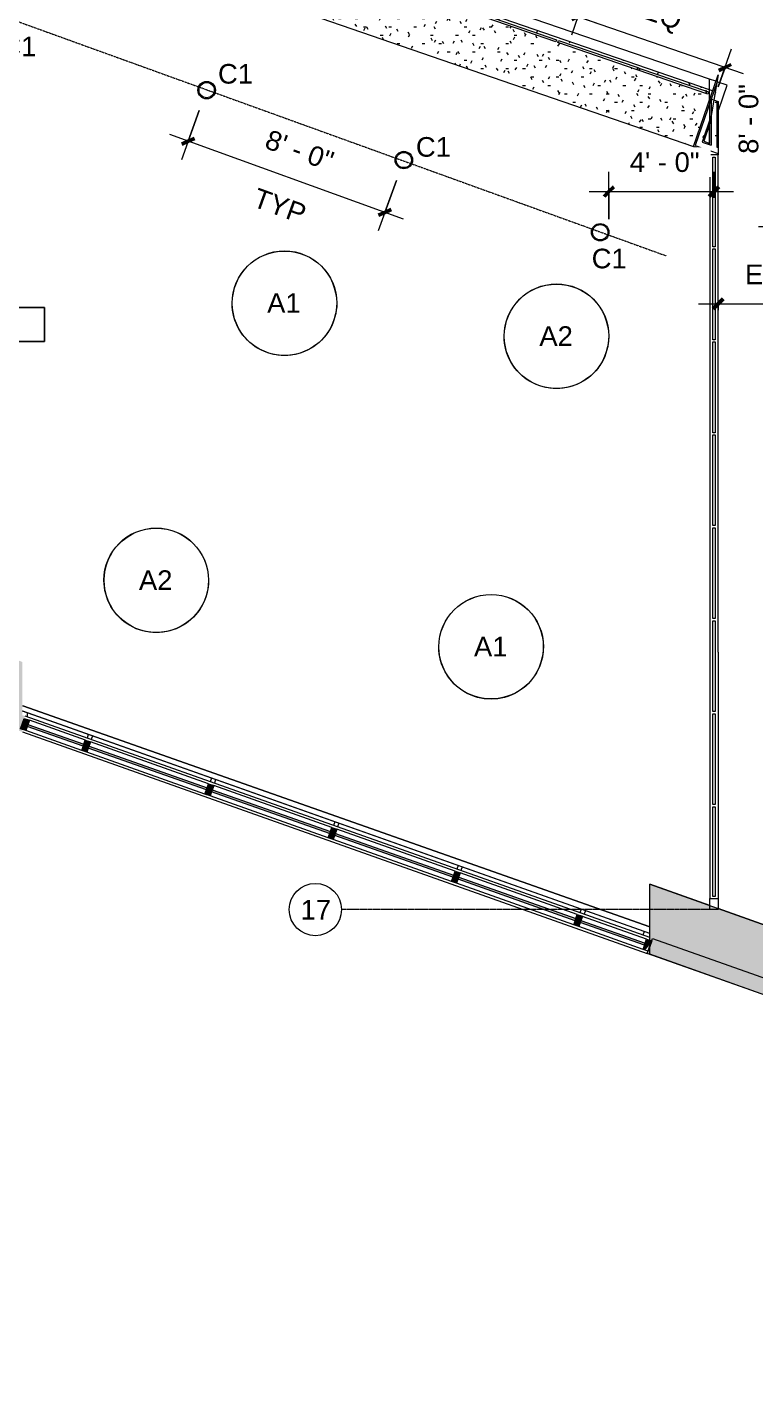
# Model space of a CAD drawing. Header units: inches. Extents: x -2332 to 1043, y -456 to 2193.
# Drawn here: x 168 to 502, y -453 to 165 of the extents above; entities that cross this region are included whole.
import ezdxf

# ---------------------------------------------------------------- set-up
doc = ezdxf.new("R2010")
doc.units = ezdxf.units.IN
doc.header["$MEASUREMENT"] = 0
doc.linetypes.add('Center 1_4_', pattern=[0.53125, 0.25, -0.09375, 0.09375, -0.09375])
doc.linetypes.add('Grid Line 1_2_', pattern=[0.875, 0.5, -0.125, 0.125, -0.125])
for name, color, linetype, lineweight in [('5033_00_7th-9th Floors_Updated_dwg', 8, 'Continuous', 9), ('A-ANNO-DIMS', 211, 'Continuous', 9), ('A-ANNO-DIMS-96', 211, 'Continuous', 9), ('A-AREA-IDEN', 2, 'Continuous', 9), ('A-CLNG', 13, 'Continuous', 13), ('A-COLS', 52, 'Continuous', 13), ('A-DETL-CNTR', 5, 'Center 1_4_', 9), ('A-GLAZ-CURT', 52, 'Continuous', 13), ('A-GLAZ-CWMG', 51, 'Continuous', 13), ('A-Glaz-Exst', 7, 'Continuous', 9), ('A-Shell', 7, 'Continuous', 9), ('A-WALL', 113, 'Continuous', 13), ('A-WALL-PATT', 111, 'Continuous', 13), ('COLUMN', 7, 'Continuous', 9), ('E-LITE-EQPM', 33, 'Continuous', 9), ('E-LITE-EQPM-IDEN', 33, 'Continuous', 9), ('I-WALL', 2, 'Continuous', 13), ('S-GRID', 1, 'Continuous', 9), ('S-GRID-IDEN', 1, 'Continuous', 9)]:
    doc.layers.add(name, color=color, linetype=linetype, lineweight=lineweight)
doc.styles.add('Arial', font='arial.ttf', dxfattribs={"height": 9})
doc.styles.add('Swis721 Lt BT_2', font='swissl.ttf', dxfattribs={"height": 9})
doc.dimstyles.new('OTJ_-_3_32__Linear__1_2__Tolerance_1', dxfattribs={"dimscale": 12, "dimtxt": 9.497835, "dimasz": 0.375, "dimexe": 0.75, "dimexo": 0.5, "dimgap": 0.5, "dimtad": 1, "dimdec": 1, "dimrnd": 0.5, "dimzin": 3, "dimdsep": 46, "dimlunit": 4, "dimtxsty": 'Swis721 Lt BT_2', "dimblk1": 'OBLIQUE', "dimblk2": 'OBLIQUE', "dimsah": 1, "dimcen": 0.09, "dimdle": 0.75, "dimazin": 0, "dimtfac": 1, "dimtdec": 4, "dimtix": 1, "dimtmove": 0, "dimatfit": 3, "dimfxl": 1, "dimtvp": 1, "dimtfill": 1, "dimfrac": 2, "dimtolj": 1, "dimtzin": 0, "dimarcsym": 2})
pattern_1 = [(0, (0, 0), (30.72, 7.68), [1.267, -21.773, 1.267, -21.773, -122.88]), (0, (0, 0), (30.72, 7.68), [-46.08, 1.267, -44.813, 1.267, -21.773, -53.76]), (0, (0, 0), (30.72, 7.68), [-115.2, 1.267, -14.093, 1.267, -37.133]), (120, (11.52, 3.84), (-22.01108, 22.7643), [1.267, -21.773, 1.267, -21.773, -122.88]), (120, (11.52, 3.84), (-22.01108, 22.7643), [-46.08, 1.267, -44.813, 1.267, -21.773, -53.76]), (120, (11.52, 3.84), (-22.01108, 22.7643), [-115.2, 1.267, -14.093, 1.267, -37.133]), (240, (15.36, 19.2), (-8.70892, -30.4443), [1.267, -21.773, 1.267, -21.773, -122.88]), (240, (15.36, 19.2), (-8.70892, -30.4443), [-46.08, 1.267, -44.813, 1.267, -21.773, -53.76]), (240, (15.36, 19.2), (-8.70892, -30.4443), [-115.2, 1.267, -14.093, 1.267, -37.133])]

# ---------------------------------------------------------------- blocks, each defined once
blk = doc.blocks.new('5033_00_7th-9th Floors_Updated_dwg_column casing-V19-7TH FLOOR REFLECTED CEILING PLAN')
at = {"layer": 'COLUMN'}
for p, q in [((-1429.54, -221.41), (-1457.08, -211.6)), ((-1397.06, -232.99), (-1425.79, -222.75))]:
    blk.add_line(p, q, dxfattribs=at)
blk = doc.blocks.new('5033_00_7th-9th Floors_Updated_dwg-8585573-7TH FLOOR REFLECTED CEILING PLAN')
at = {"layer": 'A-Glaz-Exst'}
for p, q in [((453.98, -430.86), (166.18, -328.86)), ((168.19, -329.61), (168.19, -331.49)), ((196.25, -339.56), (195.66, -341.23)), ((198.14, -340.22), (197.55, -341.9)), ((252.8, -359.6), (252.21, -361.28)), ((254.69, -360.27), (254.1, -361.94)), ((309.36, -379.65), (308.77, -381.32)), ((311.24, -380.31), (310.65, -381.99)), ((365.91, -399.69), (365.32, -401.37)), ((365.93, -399.65), (365.91, -399.69)), ((367.79, -400.36), (367.2, -402.03)), ((367.81, -400.31), (367.79, -400.36)), ((422.46, -419.74), (421.87, -421.41)), ((422.48, -419.69), (422.46, -419.74)), ((424.35, -420.4), (423.76, -422.08)), ((424.36, -420.36), (424.35, -420.4)), ((451.32, -429.96), (450.73, -431.64)), ((451.34, -429.91), (451.32, -429.96))]:
    blk.add_line(p, q, dxfattribs=at)
at = {"layer": 'A-Glaz-Exst', "flags": 128}
blk.add_lwpolyline([(453.98, -427.83), (166.19, -326.39)], close=True, dxfattribs=at)
at = {"layer": 'A-Shell'}
blk.add_line((166.19, -326.39), (453.98, -427.83), dxfattribs=at)
blk.add_blockref('5033_00_7th-9th Floors_Updated_dwg_column casing-V19-7TH FLOOR REFLECTED CEILING PLAN', (1911.06, -196.64))
blk.add_blockref('5033_00_7th-9th Floors_Updated_dwg_column casing-V19-7TH FLOOR REFLECTED CEILING PLAN', (1911.06, -196.64))
blk = doc.blocks.new('Columns 1 - Columns 1-7118049-7TH FLOOR REFLECTED CEILING PLAN')
at = {"layer": 'A-COLS', "lineweight": 9}
h = blk.add_hatch(color=7, dxfattribs=at)
h.paths.add_polyline_path([(862, -405.11), (861.98, -372.97), (801.98, -351.58), (801.98, -383.71), (861.95, -405.09)], flags=0)
h.paths.add_polyline_path([(992.59, -377), (1004.95, -376.98), (1004.95, -365), (986.95, -365), (986.95, -377), (991.45, -377)], flags=0)
h.paths.add_polyline_path([(514, -281.76), (514, -249.63), (453.98, -228.24), (453.98, -260.37), (513.95, -281.74)], flags=0)
h.paths.add_polyline_path([(166, -158.41), (166, -126.28), (105.98, -104.89), (105.98, -137.02), (165.95, -158.39)], flags=0)
h.paths.add_polyline_path([(-182, -35.06), (-182, -2.93), (-242.02, 18.46), (-242.02, -13.67), (-182.05, -35.04)], flags=0)
h.paths.add_polyline_path([(-1982.09, 88.27), (-1922.03, 109.69), (-1922.03, 140.32), (-1982.09, 118.92), (-1982.06, 97), (-1976.88, 98.83), (-1974.21, 91.29), (-1982.09, 88.5), (-1982.09, 88.41)], flags=0)
h.paths.add_polyline_path([(-530, 88.28), (-530, 120.42), (-590.02, 141.81), (-590.02, 109.68), (-530.05, 88.3)], flags=0)
h.paths.add_polyline_path([(829.27, 109), (843.95, 109.02), (843.91, 133), (819.95, 133), (819.95, 109), (828.45, 109)], flags=0)
h.paths.add_polyline_path([(991.45, 115), (1004.95, 115.02), (1004.95, 127), (986.95, 127), (986.95, 115), (990.95, 115)], flags=0)
h.paths.add_polyline_path([(-1634.06, 211.7), (-1574.03, 233.05), (-1574.03, 264.36), (-1634.06, 242.96), (-1634.06, 211.72)], flags=0)
h.paths.add_polyline_path([(-878.47, 211.8), (-878.47, 243.93), (-938.5, 265.32), (-938.5, 233.19), (-878.52, 211.82)], flags=0)
h.paths.add_polyline_path([(483.3, 232), (495.95, 232), (495.95, 256), (472.03, 256), (472.03, 232), (482.96, 232)], flags=0)
h.paths.add_polyline_path([(-1286.05, 334.98), (-1268.05, 341.39), (-1268.05, 345.6), (-1256.05, 349.87), (-1244.05, 345.6), (-1244.05, 341.38), (-1226.05, 335.02), (-1226.06, 367), (-1256.05, 377.69), (-1286.05, 367), (-1286.05, 335.02)], flags=0)
h.paths.add_polyline_path([(-2021.16, 351.64), (-2013.01, 374.21), (-2035.58, 382.36), (-2043.73, 359.79), (-2023.91, 352.63)], flags=0)
h.paths.add_polyline_path([(-208.32, 478), (-200.03, 478), (-200.03, 502), (-219.79, 502), (-224.03, 490.27), (-224.03, 478), (-210.67, 478)], flags=0)
h.paths.add_polyline_path([(-224.03, 501.32), (-223.78, 502), (-224.03, 502)], flags=0)
h.paths.add_polyline_path([(-559.03, 601), (-548.03, 601), (-548.03, 625), (-569.15, 625), (-572.03, 617.05), (-572.03, 601)], flags=0)
h.paths.add_polyline_path([(472.2, 601), (496.2, 601), (496.2, 625), (472.2, 625)], flags=0)
h.paths.add_polyline_path([(831.97, 601.06), (843.95, 601.08), (843.91, 625.06), (819.95, 625.06), (819.95, 601.06), (831.95, 601.06)], flags=0)
h.paths.add_polyline_path([(993.74, 607.06), (1004.95, 607.08), (1004.95, 619.06), (986.95, 619.06), (986.95, 607.06), (991.45, 607.06)], flags=0)
h.paths.add_polyline_path([(-1887.92, 720.64), (-1879.77, 743.21), (-1902.34, 751.36), (-1910.49, 728.79), (-1893.62, 722.69)], flags=0)
h.paths.add_polyline_path([(-903.4, 724), (-896.03, 724), (-896.03, 748), (-920.67, 748), (-920.67, 724), (-910.74, 724)], flags=0)
h.paths.add_polyline_path([(-1610.23, 724), (-1592.03, 724), (-1592.03, 748), (-1616.03, 748), (-1616.03, 724), (-1612.44, 724)], flags=0)
h.paths.add_polyline_path([(-1843.5, 843.64), (-1835.35, 866.21), (-1857.93, 874.36), (-1866.08, 851.79), (-1845.52, 844.36)], flags=0)
h.paths.add_polyline_path([(490.72, 847), (496.2, 847), (496.2, 871), (472.2, 871), (472.2, 847), (477.69, 847)], flags=0)
h.paths.add_polyline_path([(-1612.44, 847), (-1574.05, 847.02), (-1574.06, 871), (-1616.19, 871), (-1616.19, 847)], flags=0)
h.paths.add_polyline_path([(-1243.86, 847.03), (-1243.86, 871), (-1268.03, 871), (-1268.03, 847.03)], flags=0)
h.paths.add_polyline_path([(841.98, 1093), (843.95, 1093.02), (843.91, 1117), (819.95, 1117), (819.95, 1093), (835.45, 1093)], flags=0)
h.paths.add_polyline_path([(495.42, 1093), (495.95, 1093), (495.95, 1117), (471.83, 1117), (471.83, 1093), (495.41, 1093)], flags=0)
h.paths.add_polyline_path([(-1616.3, 1093.21), (-1592.35, 1093.21), (-1592.35, 1117.25), (-1616.3, 1117.25), (-1616.3, 1095.67)], flags=0)
h.paths.add_polyline_path([(-1268.29, 1093.21), (-1244.3, 1093.21), (-1244.3, 1117.25), (-1268.29, 1117.25)], flags=0)
h.paths.add_polyline_path([(991.33, 1099), (1004.95, 1099.02), (1004.95, 1111), (986.95, 1111), (986.95, 1099), (991.2, 1099)], flags=0)
h.paths.add_polyline_path([(-1268.22, 1339.25), (-1244.3, 1339.25), (-1244.3, 1363.25), (-1268.3, 1363.25), (-1268.3, 1339.25)], flags=0)
h.paths.add_polyline_path([(-1616.3, 1339.25), (-1592.3, 1339.25), (-1592.3, 1363.25), (-1616.3, 1363.25), (-1616.3, 1341.67)], flags=0)
h.paths.add_polyline_path([(484, 1462.86), (495.95, 1462.86), (495.95, 1486.86), (471.95, 1486.86), (471.95, 1462.86), (483.85, 1462.86)], flags=0)
h.paths.add_polyline_path([(801.95, 1567), (861.95, 1588.4), (861.95, 1619.14), (850.07, 1619.14), (850, 1619.04), (849.95, 1619.16), (849.95, 1622.86), (801.95, 1605.75), (801.95, 1567.02)], flags=0)
h.paths.add_polyline_path([(-1607.55, 1585.02), (-1592.05, 1585.02), (-1592.05, 1609.02), (-1616.05, 1609.02), (-1616.05, 1585.02)], flags=0)
h.paths.add_polyline_path([(-1256.44, 1585.27), (-1244.3, 1585.27), (-1244.3, 1609.27), (-1268.3, 1609.27), (-1268.3, 1585.27), (-1256.86, 1585.27)], flags=0)
h.paths.add_polyline_path([(-1654.55, 1731.02), (-1654.55, 1776.02), (-1678.05, 1776.02), (-1678.05, 1772.52), (-1658.05, 1772.52), (-1658.05, 1734.52), (-1678.05, 1734.52), (-1678.05, 1731.02), (-1658.05, 1731.02)], flags=0)
h.paths.add_polyline_path([(122.95, 1827.02), (148.95, 1827.02), (148.95, 1853.02), (122.95, 1853.02), (122.95, 1829.42)], flags=0)
h.paths.add_polyline_path([(496.95, 1827.02), (496.95, 1853.02), (470.95, 1853.02), (470.95, 1827.02)], flags=0)
h.paths.add_polyline_path([(-921.05, 1827.02), (-895.05, 1827.02), (-895.05, 1853.02), (-921.05, 1853.02), (-921.05, 1829.42)], flags=0)
h.paths.add_polyline_path([(-572.04, 1827.02), (-547.04, 1827.02), (-547.04, 1853.02), (-573.04, 1853.02), (-573.04, 1827.02)], flags=0)
h.paths.add_polyline_path([(-199.03, 1827.04), (-199.03, 1853.03), (-225.05, 1853.03), (-225.05, 1827.04), (-200.04, 1827.04)], flags=0)
h.paths.add_polyline_path([(-1592.3, 1828.27), (-1592.3, 1852.27), (-1600.05, 1852.27), (-1600.05, 2104.82), (-1574.05, 2104.82), (-1574.05, 2138.82), (-1608.05, 2138.82), (-1608.05, 1852.27), (-1616.3, 1852.27), (-1616.3, 1828.27)], flags=0)
h.paths.add_polyline_path([(-1244.3, 1828.27), (-1244.3, 1852.27), (-1268.3, 1852.27), (-1268.3, 1828.27)], flags=0)
h.paths.add_polyline_path([(-1678.05, 1836.02), (-1620.8, 1836.02), (-1620.8, 1844.02), (-1678.05, 1844.02)], flags=0)
h.paths.add_polyline_path([(831.95, 2100.07), (861.95, 2100.07), (861.95, 2138.82), (801.95, 2138.82), (801.95, 2110.02), (831.95, 2110.02), (831.95, 2104.31)], flags=0)
h.paths.add_polyline_path([(-878.05, 2104.79), (-878.05, 2138.82), (-938.13, 2138.82), (-938.13, 2104.79)], flags=0)
h.paths.add_polyline_path([(-1286.03, 2104.81), (-1225.94, 2104.81), (-1225.94, 2138.82), (-1286.03, 2138.82)], flags=0)
h.paths.add_polyline_path([(454.05, 2104.82), (513.95, 2104.82), (513.95, 2138.82), (454.05, 2138.82)], flags=0)
h.paths.add_polyline_path([(-181.82, 2104.82), (-181.82, 2138.82), (-242.05, 2138.82), (-242.05, 2104.82)], flags=0)
h.paths.add_polyline_path([(-590.05, 2104.82), (-530.05, 2104.82), (-530.05, 2138.82), (-590.05, 2138.82)], flags=0)
h.paths.add_polyline_path([(165.96, 2104.82), (165.96, 2138.82), (105.95, 2138.82), (105.95, 2104.82)], flags=0)
at = {"layer": 'A-COLS', "color": 8, "lineweight": 20}
for p, q in [((453.98, -260.37), (453.98, -228.24)), ((453.98, -228.24), (514, -249.63)), ((514, -281.76), (453.98, -260.37))]:
    blk.add_line(p, q, dxfattribs=at)
blk = doc.blocks.new('System Panel - Glazed-7506772-7TH FLOOR REFLECTED CEILING PLAN')
at = {"layer": 'A-GLAZ-CURT', "lineweight": 9}
blk.add_hatch(color=7, dxfattribs=at).paths.add_polyline_path([(-15.625, 0.5), (-15.625, -0.5), (15.625, -0.5), (15.625, 0.5)], flags=0)
at = {"layer": 'A-GLAZ-CURT', "color": 8, "lineweight": 20}
for p, q in [((-15.625, -0.5), (-15.625, 0.5)), ((-15.625, 0.5), (15.625, 0.5)), ((15.625, 0.5), (15.625, -0.5)), ((15.625, -0.5), (-15.625, -0.5))]:
    blk.add_line(p, q, dxfattribs=at)
blk = doc.blocks.new('System Panel - Glazed-7504806-7TH FLOOR REFLECTED CEILING PLAN')
at = {"layer": 'A-GLAZ-CURT', "lineweight": 9}
blk.add_hatch(color=7, dxfattribs=at).paths.add_polyline_path([(-13.625, -0.5), (13.625, -0.5), (13.625, 0.5), (-13.625, 0.5)], flags=0)
at = {"layer": 'A-GLAZ-CURT', "color": 8, "lineweight": 20}
for p, q in [((-13.625, -0.5), (-13.625, 0.5)), ((-13.625, 0.5), (13.625, 0.5)), ((13.625, 0.5), (13.625, -0.5)), ((13.625, -0.5), (-13.625, -0.5))]:
    blk.add_line(p, q, dxfattribs=at)
blk = doc.blocks.new('System Panel - Glazed-7344734-7TH FLOOR REFLECTED CEILING PLAN')
at = {"layer": 'A-GLAZ-CURT', "lineweight": 9}
blk.add_hatch(color=7, dxfattribs=at).paths.add_polyline_path([(-28.75, 0.5), (-28.75, -0.5), (28.75, -0.5), (28.75, 0.5), (-3.69, 0.5)], flags=0)
at = {"layer": 'A-GLAZ-CURT', "color": 8, "lineweight": 20}
for p, q in [((-28.75, -0.5), (-28.75, 0.5)), ((-28.75, 0.5), (28.75, 0.5)), ((28.75, 0.5), (28.75, -0.5)), ((28.75, -0.5), (-28.75, -0.5))]:
    blk.add_line(p, q, dxfattribs=at)
blk = doc.blocks.new('System Panel - Glazed-7506768-7TH FLOOR REFLECTED CEILING PLAN')
at = {"layer": 'A-GLAZ-CURT', "lineweight": 9}
blk.add_hatch(color=7, dxfattribs=at).paths.add_polyline_path([(-28.51, 0.5), (-28.51, -0.5), (28.51, -0.5), (28.51, 0.5)], flags=0)
at = {"layer": 'A-GLAZ-CURT', "color": 8, "lineweight": 20}
for p, q in [((-28.51, -0.5), (-28.51, 0.5)), ((-28.51, 0.5), (28.51, 0.5)), ((28.51, 0.5), (28.51, -0.5)), ((28.51, -0.5), (-28.51, -0.5))]:
    blk.add_line(p, q, dxfattribs=at)
blk = doc.blocks.new('Rectangular Mullion - 2_5_ x 5_ rectangular-7344731-7TH FLOOR REFLECTED CEILING PLAN')
at = {"layer": 'A-GLAZ-CWMG', "lineweight": 9}
blk.add_hatch(color=7, dxfattribs=at).paths.add_polyline_path([(-1.25, -0.5), (-1.25, 2.5), (1.25, 2.5), (1.25, -2.5), (-1.25, -2.5)], flags=0)
at = {"layer": 'A-GLAZ-CWMG', "color": 8, "lineweight": 20}
for p, q in [((1.25, 2.5), (-1.25, 2.5)), ((-1.25, 2.5), (-1.25, -2.5)), ((1.25, -2.5), (1.25, 2.5)), ((-1.25, -2.5), (1.25, -2.5))]:
    blk.add_line(p, q, dxfattribs=at)
blk = doc.blocks.new('Rectangular Mullion - 2_5_ x 5_ rectangular-7506770-7TH FLOOR REFLECTED CEILING PLAN')
at = {"layer": 'A-GLAZ-CWMG', "lineweight": 9}
for p, q in [((452.46, -253.44), (423.01, -243)), ((450.79, -258.15), (421.34, -247.71))]:
    blk.add_line(p, q, dxfattribs=at)
blk = doc.blocks.new('Rectangular Mullion - 2_5_ x 5_ rectangular-7506764-7TH FLOOR REFLECTED CEILING PLAN')
at = {"layer": 'A-GLAZ-CWMG', "lineweight": 9}
for p, q in [((418.98, -246.87), (365.23, -227.82)), ((420.65, -242.16), (366.9, -223.11))]:
    blk.add_line(p, q, dxfattribs=at)
blk = doc.blocks.new('Rectangular Mullion - 2_5_ x 5_ rectangular-7344019-7TH FLOOR REFLECTED CEILING PLAN')
at = {"layer": 'A-GLAZ-CWMG', "lineweight": 9}
for p, q in [((999.58, 1474.3), (999.58, 1531.8)), ((1004.58, 1474.3), (1004.58, 1531.8))]:
    blk.add_line(p, q, dxfattribs=at)
blk = doc.blocks.new('Rectangular Mullion - 2_5_ x 5_ rectangular-7504804-7TH FLOOR REFLECTED CEILING PLAN')
at = {"layer": 'A-GLAZ-CWMG', "lineweight": 9}
for p, q in [((-1663.41, 207.8), (-1637.72, 216.9)), ((-1661.74, 203.08), (-1636.05, 212.18))]:
    blk.add_line(p, q, dxfattribs=at)
blk = doc.blocks.new('Rectangular Mullion - 2_5_ x 5_ rectangular-7504807-7TH FLOOR REFLECTED CEILING PLAN')
at = {"layer": 'A-GLAZ-CWMG', "lineweight": 9}
blk.add_hatch(color=7, dxfattribs=at).paths.add_polyline_path([(-2.5, 2.5), (-0.38, 2.5), (0, 1.41), (0, -2.5), (-2.5, -2.5), (-2.5, 0.5)], flags=0)
at = {"layer": 'A-GLAZ-CWMG', "color": 8, "lineweight": 20}
for p, q in [((0, 2.5), (-2.5, 2.5)), ((-2.5, 2.5), (-2.5, -2.5)), ((0, -2.5), (0, 2.5)), ((-2.5, -2.5), (0, -2.5))]:
    blk.add_line(p, q, dxfattribs=at)
blk = doc.blocks.new('Rectangular Mullion - 2_5_ x 5_ rectangular-7504802-7TH FLOOR REFLECTED CEILING PLAN')
at = {"layer": 'A-GLAZ-CWMG', "lineweight": 9}
blk.add_hatch(color=7, dxfattribs=at).paths.add_polyline_path([(0, 2.5), (-2.5, 2.5), (-2.5, -2.5), (-1.39, -2.5), (0, 1.41)], flags=0)
at = {"layer": 'A-GLAZ-CWMG', "color": 8, "lineweight": 20}
for p, q in [((-2.5, 2.5), (0, 2.5)), ((-2.5, -2.5), (-2.5, 2.5)), ((0, 2.5), (0, -2.5)), ((0, -2.5), (-2.5, -2.5))]:
    blk.add_line(p, q, dxfattribs=at)
blk = doc.blocks.new('ROUND LIGHT - Type A_ATL3 Pendant - 48_-7968584-7TH FLOOR REFLECTED CEILING PLAN')
at = {"layer": 'E-LITE-EQPM'}
for centre, radius, start, end in [((-0.02, -0.01), 24, 360, 180), ((0, -0.01), 24, 360, 180), ((0, -0.01), 23.95, 0, 180), ((-0.02, -0.01), 24, 180, 360), ((0, -0.01), 24, 180, 360), ((0, -0.01), 23.95, 180, 360)]:
    blk.add_arc(centre, radius, start, end, dxfattribs=at)
blk = doc.blocks.new('ROUND LIGHT - Type B_ATL3 Pendant - 48_-7968586-7TH FLOOR REFLECTED CEILING PLAN')
at = {"layer": 'E-LITE-EQPM'}
for centre, radius, start, end in [((-0.02, -0.01), 24, 360, 180), ((0, -0.01), 24, 360, 180), ((0, -0.01), 23.95, 0, 180), ((-0.02, -0.01), 24, 180, 360), ((0, -0.01), 24, 180, 360), ((0, -0.01), 23.95, 180, 360)]:
    blk.add_arc(centre, radius, start, end, dxfattribs=at)
blk = doc.blocks.new('Ceilings 1 - Ceilings 1-7813421-7TH FLOOR REFLECTED CEILING PLAN')
at = {"layer": 'A-CLNG'}
h = blk.add_hatch(dxfattribs=at)
h.set_pattern_fill('FP_23', color=256, style=0, pattern_type=2)
h.set_pattern_definition([(0, (0, 0), (15.36, 3.84), [1.267, -10.253, 1.267, -10.253, -61.44]), (0, (0, 0), (15.36, 3.84), [-23.04, 1.267, -21.773, 1.267, -10.253, -26.88]), (0, (0, 0), (15.36, 3.84), [-57.6, 1.267, -6.413, 1.267, -17.933]), (120, (5.76, 1.92), (-11.005538, 11.38215), [1.267, -10.253, 1.267, -10.253, -61.44]), (120, (5.76, 1.92), (-11.005538, 11.38215), [-23.04, 1.267, -21.773, 1.267, -10.253, -26.88]), (120, (5.76, 1.92), (-11.005538, 11.38215), [-57.6, 1.267, -6.413, 1.267, -17.933]), (240, (7.68, 9.6), (-4.354462, -15.22215), [1.267, -10.253, 1.267, -10.253, -61.44]), (240, (7.68, 9.6), (-4.354462, -15.22215), [-23.04, 1.267, -21.773, 1.267, -10.253, -26.88]), (240, (7.68, 9.6), (-4.354462, -15.22215), [-57.6, 1.267, -6.413, 1.267, -17.933])])
h.paths.add_polyline_path([(473.96, 110.27), (481.37, 131.78), (481.37, 136.2), (266.55, 210.17), (266.19, 209.12), (299.13, 197.78), (298.8, 196.83), (265.86, 208.17), (257.78, 184.71), (472.84, 110.66)], flags=0)
h.paths.add_polyline_path([(480.5, 134.27), (411.73, 157.94), (412.06, 158.89), (480.82, 135.21)], flags=0)
h.paths.add_polyline_path([(410.79, 158.27), (337.09, 183.64), (337.42, 184.59), (411.11, 159.22)], flags=0)
h.paths.add_polyline_path([(336.15, 183.97), (299.75, 196.5), (300.07, 197.45), (336.47, 184.92)], flags=0)
for p, q in [((265.86, 208.17), (265.34, 206.64)), ((266.55, 210.17), (266.19, 209.12)), ((481.37, 136.2), (266.55, 210.17)), ((257.78, 184.71), (473.96, 110.27)), ((482.73, 135.73), (481.37, 136.2)), ((483.73, 133.92), (484.18, 135.23)), ((484.18, 135.23), (483.96, 135.31)), ((473.96, 110.27), (475.41, 109.77))]:
    blk.add_line(p, q, dxfattribs=at)
blk = doc.blocks.new('Rectangular Mullion - 1_ x 1_ SQUARE-8752226-7TH FLOOR REFLECTED CEILING PLAN')
at = {"layer": 'A-GLAZ-CWMG', "lineweight": 20}
for p, q in [((0, 0.5), (-1, 0.5)), ((-1, 0.5), (-1, -0.5)), ((0, -0.5), (0, 0.5)), ((-1, -0.5), (0, -0.5))]:
    blk.add_line(p, q, dxfattribs=at)
blk = doc.blocks.new('System Panel - Glazed-8752227-7TH FLOOR REFLECTED CEILING PLAN')
at = {"layer": 'A-GLAZ-CURT'}
for p, q in [((-16.14, -0.5), (-16.14, 0.5)), ((-16.14, 0.5), (16.14, 0.5)), ((16.14, 0.5), (16.14, -0.5)), ((16.14, -0.5), (-16.14, -0.5))]:
    blk.add_line(p, q, dxfattribs=at)
blk = doc.blocks.new('System Panel - Glazed-8752228-7TH FLOOR REFLECTED CEILING PLAN')
at = {"layer": 'A-GLAZ-CURT'}
for p, q in [((-19.21875, -0.5), (-19.21875, 0.5)), ((-19.21875, 0.5), (19.21875, 0.5)), ((19.21875, 0.5), (19.21875, -0.5)), ((19.21875, -0.5), (-19.21875, -0.5))]:
    blk.add_line(p, q, dxfattribs=at)
blk = doc.blocks.new('Rectangular Mullion - 1_ x 1_ SQUARE-8752220-7TH FLOOR REFLECTED CEILING PLAN')
at = {"layer": 'A-GLAZ-CWMG', "lineweight": 20}
for p, q in [((0.5, 0.5), (-0.5, 0.5)), ((-0.5, 0.5), (-0.5, -0.5)), ((0.5, -0.5), (0.5, 0.5)), ((-0.5, -0.5), (0.5, -0.5))]:
    blk.add_line(p, q, dxfattribs=at)
blk = doc.blocks.new('System Panel - Glazed-8752535-7TH FLOOR REFLECTED CEILING PLAN')
at = {"layer": 'A-GLAZ-CURT'}
for p, q in [((-20.58, -0.5), (-20.58, 0.5)), ((-20.58, 0.5), (20.58, 0.5)), ((20.58, 0.5), (20.58, -0.5)), ((20.58, -0.5), (-20.58, -0.5))]:
    blk.add_line(p, q, dxfattribs=at)
blk = doc.blocks.new('System Panel - Glazed-8752536-7TH FLOOR REFLECTED CEILING PLAN')
at = {"layer": 'A-GLAZ-CURT'}
for p, q in [((-20.83, -0.5), (-20.83, 0.5)), ((-20.83, 0.5), (20.83, 0.5)), ((20.83, 0.5), (20.83, -0.5)), ((20.83, -0.5), (-20.83, -0.5))]:
    blk.add_line(p, q, dxfattribs=at)
blk = doc.blocks.new('DOWN LIGHT - Type C_L-PENDANT_FOCAL POINT 3_5 CYLINDER-9613399-7TH FLOOR REFLECTED CEILING PLAN')
at = {"layer": 'E-LITE-EQPM'}
for radius in [4, 3.5]:
    blk.add_circle((-0.125, 0), radius, dxfattribs=at)
blk = doc.blocks.new('Room Tag - Number Only-4120135-7TH FLOOR REFLECTED CEILING PLAN')
at = {"layer": 'A-AREA-IDEN'}
for p, q in [((-0.1881, -0.1636), (-0.1881, -0.0018)), ((-0.1881, -0.0018), (0.1869, -0.0018)), ((0.1869, -0.0018), (-0.1881, -0.0018)), ((-0.1881, -0.0018), (-0.1881, -0.1636)), ((0.1869, -0.0018), (0.1869, -0.1636)), ((0.1869, -0.1636), (0.1869, -0.0018)), ((0.1869, -0.1636), (-0.1881, -0.1636)), ((-0.1881, -0.1636), (0.1869, -0.1636))]:
    blk.add_line(p, q, dxfattribs=at)
blk = doc.blocks.new('Grid - Grid Head - Circle-50561-7TH FLOOR REFLECTED CEILING PLAN')
at = {"layer": 'S-GRID-IDEN'}
blk.add_circle((0, 0), 0.125, dxfattribs=at)
blk = doc.blocks.new('DIMBLOCK54-7TH FLOOR REFLECTED CEILING PLAN')
at = {"layer": 'A-ANNO-DIMS-96'}
for p, q in [((435.15, 76.87), (435.15, 98.52)), ((483.39, 86.7), (483.39, 98.52)), ((426.15, 89.52), (492.39, 89.52)), ((435.15, 89.52), (435.15, 76.87)), ((483.39, 89.52), (483.39, 86.7))]:
    blk.add_line(p, q, dxfattribs=at)
at = {"layer": 'A-ANNO-DIMS-96', "lineweight": 50}
for p, q in [((435.15, 89.52), (432.9, 87.27)), ((435.15, 89.52), (437.4, 91.77)), ((483.39, 89.52), (481.14, 87.27)), ((483.39, 89.52), (485.64, 91.77))]:
    blk.add_line(p, q, dxfattribs=at)
at = {"layer": 'A-ANNO-DIMS-96', "color": 0, "insert": (444.72, 107.53), "char_height": 9, "width": 34.9159, "attachment_point": 1, "line_spacing_factor": 1.005062, "style": 'Swis721 Lt BT_2', "bg_fill": 3, "box_fill_scale": 1.25, "bg_fill_color": 256, "bg_fill_true_color": 13158600, "bg_fill_transparency": 0}
blk.add_mtext('4\' - 0"', dxfattribs=at)
blk = doc.blocks.new('_Oblique')
at = {"color": 0, "linetype": 'ByBlock', "lineweight": -2}
blk.add_line((-0.5, -0.5), (0.5, 0.5), dxfattribs=at)
blk = doc.blocks.new('DIMBLOCK55-7TH FLOOR REFLECTED CEILING PLAN')
at = {"layer": 'A-ANNO-DIMS-96'}
for p, q in [((247.17, 126.66), (239.03, 104.13)), ((242.09, 112.6), (247.17, 126.66)), ((340.84, 76.92), (233.62, 115.66)), ((337.65, 94.59), (329.32, 71.52)), ((332.37, 79.98), (337.65, 94.59))]:
    blk.add_line(p, q, dxfattribs=at)
at = {"layer": 'A-ANNO-DIMS-96', "lineweight": 50}
for p, q in [((242.09, 112.6), (239.21, 111.25)), ((242.09, 112.6), (244.97, 113.95)), ((332.37, 79.98), (335.25, 81.33)), ((332.37, 79.98), (329.49, 78.63))]:
    blk.add_line(p, q, dxfattribs=at)
at = {"layer": 'A-ANNO-DIMS-96', "color": 0, "insert": (274.15, 91.38), "char_height": 9, "width": 25.5085, "attachment_point": 1, "rotation": 340.13739, "line_spacing_factor": 1.005062, "style": 'Swis721 Lt BT_2', "bg_fill": 3, "box_fill_scale": 1.25, "bg_fill_color": 256, "bg_fill_true_color": 13158600, "bg_fill_transparency": 0}
blk.add_mtext('TYP', dxfattribs=at)
at = {"layer": 'A-ANNO-DIMS-96', "color": 0, "insert": (279.67, 118.18), "char_height": 9, "width": 34.9159, "attachment_point": 1, "rotation": 340.13739, "line_spacing_factor": 1.005062, "style": 'Swis721 Lt BT_2', "bg_fill": 3, "box_fill_scale": 1.25, "bg_fill_color": 256, "bg_fill_true_color": 13158600, "bg_fill_transparency": 0}
blk.add_mtext('8\' - 0"', dxfattribs=at)
blk = doc.blocks.new('DIMBLOCK64-7TH FLOOR REFLECTED CEILING PLAN')
at = {"layer": 'A-ANNO-DIMS-96'}
for p, q in [((485.27, 35.17), (485.27, 46.99)), ((526.97, 35.17), (526.97, 46.99)), ((476.27, 37.99), (526.97, 37.99)), ((485.27, 37.99), (485.27, 35.17)), ((526.97, 37.99), (526.97, 35.17))]:
    blk.add_line(p, q, dxfattribs=at)
at = {"layer": 'A-ANNO-DIMS-96', "lineweight": 50}
for p, q in [((485.27, 37.99), (483.02, 35.74)), ((485.27, 37.99), (487.52, 40.24)), ((526.97, 37.99), (524.72, 35.74)), ((526.97, 37.99), (529.22, 40.24))]:
    blk.add_line(p, q, dxfattribs=at)
at = {"layer": 'A-ANNO-DIMS-96', "color": 0, "insert": (497.6, 56), "char_height": 9, "width": 20.443, "attachment_point": 1, "line_spacing_factor": 1.005062, "style": 'Swis721 Lt BT_2', "bg_fill": 3, "box_fill_scale": 1.25, "bg_fill_color": 256, "bg_fill_true_color": 13158600, "bg_fill_transparency": 0}
blk.add_mtext('EQ', dxfattribs=at)
blk = doc.blocks.new('DIMBLOCK66-7TH FLOOR REFLECTED CEILING PLAN')
at = {"layer": 'A-ANNO-DIMS-96'}
for p, q in [((512.72, 64.38), (512.72, 178.38)), ((516.88, 169.38), (503.72, 169.38)), ((512.72, 169.38), (516.88, 169.38)), ((516.88, 73.38), (503.72, 73.38)), ((512.72, 73.38), (516.88, 73.38))]:
    blk.add_line(p, q, dxfattribs=at)
at = {"layer": 'A-ANNO-DIMS-96', "lineweight": 50}
for p, q in [((512.72, 169.38), (510.47, 171.63)), ((512.72, 169.38), (514.97, 167.13)), ((512.72, 73.38), (510.47, 75.63)), ((512.72, 73.38), (514.97, 71.13))]:
    blk.add_line(p, q, dxfattribs=at)
at = {"layer": 'A-ANNO-DIMS-96', "color": 0, "char_height": 9, "attachment_point": 1, "rotation": 90, "line_spacing_factor": 1.005062, "style": 'Swis721 Lt BT_2', "bg_fill": 3, "box_fill_scale": 1.25, "bg_fill_color": 256, "bg_fill_true_color": 13158600, "bg_fill_transparency": 0}
for s, insert, width in [('8\' - 0"', (494.7, 106.83), 34.9159), ('TYP', (521.78, 110.75), 25.5085)]:
    blk.add_mtext(s, dxfattribs=dict(at, insert=insert, width=width))
blk = doc.blocks.new('DIMBLOCK94-7TH FLOOR REFLECTED CEILING PLAN')
at = {"layer": 'A-ANNO-DIMS-96'}
for p, q in [((334.27, 212.87), (327.24, 192.47)), ((330.17, 200.98), (334.27, 212.87)), ((429.45, 166.8), (321.66, 203.91)), ((425.04, 181.62), (418.01, 161.22)), ((420.94, 169.73), (425.04, 181.62))]:
    blk.add_line(p, q, dxfattribs=at)
at = {"layer": 'A-ANNO-DIMS-96', "lineweight": 50}
for p, q in [((330.17, 200.98), (327.31, 199.59)), ((330.17, 200.98), (333.03, 202.38)), ((420.94, 169.73), (418.08, 168.33)), ((420.94, 169.73), (423.8, 171.12))]:
    blk.add_line(p, q, dxfattribs=at)
at = {"layer": 'A-ANNO-DIMS-96', "color": 0, "insert": (367.67, 207.12), "char_height": 9, "width": 34.9159, "attachment_point": 1, "rotation": 341, "line_spacing_factor": 1.005062, "style": 'Swis721 Lt BT_2', "bg_fill": 3, "box_fill_scale": 1.25, "bg_fill_color": 256, "bg_fill_true_color": 13158600, "bg_fill_transparency": 0}
blk.add_mtext('8\' - 0"', dxfattribs=at)
blk = doc.blocks.new('DIMBLOCK95-7TH FLOOR REFLECTED CEILING PLAN')
at = {"layer": 'A-ANNO-DIMS-96'}
for p, q in [((425.04, 181.62), (418.01, 161.22)), ((420.94, 169.73), (425.04, 181.62)), ((496.93, 143.56), (412.43, 172.66)), ((485.34, 137.56), (491.35, 155)), ((488.42, 146.49), (485.34, 137.56))]:
    blk.add_line(p, q, dxfattribs=at)
at = {"layer": 'A-ANNO-DIMS-96', "lineweight": 50}
for p, q in [((420.94, 169.73), (418.08, 168.33)), ((420.94, 169.73), (423.8, 171.12)), ((488.42, 146.49), (485.56, 145.1)), ((488.42, 146.49), (491.28, 147.89))]:
    blk.add_line(p, q, dxfattribs=at)
at = {"layer": 'A-ANNO-DIMS-96', "color": 0, "insert": (452.49, 177.92), "char_height": 9, "width": 20.443, "attachment_point": 1, "rotation": 341, "line_spacing_factor": 1.005062, "style": 'Swis721 Lt BT_2', "bg_fill": 3, "box_fill_scale": 1.25, "bg_fill_color": 256, "bg_fill_true_color": 13158600, "bg_fill_transparency": 0}
blk.add_mtext('EQ', dxfattribs=at)

msp = doc.modelspace()

# ---------------------------------------------------------------- hatches: boundary and pattern name
at = {"layer": 'A-WALL-PATT', "lineweight": 9}
h = msp.add_hatch(color=7, dxfattribs=at)
h.paths.add_polyline_path([(998.45426, -453.45337), (998.45426, -449.61444), (997.24543, -453.0249), (997.87565, -453.24828)], flags=0)
h.paths.add_polyline_path([(852.47287, -401.71058), (801.97804, -383.69481), (801.97804, -379.98552), (800.77288, -383.38563), (844.003, -398.70845)], flags=0)
h.paths.add_polyline_path([(862.003, -401.26126), (863.21994, -397.82791), (862.003, -397.39656), (862.003, -398.52912)], flags=0)
h.paths.add_polyline_path([(504.53487, -278.3847), (453.97804, -260.34683), (453.97804, -256.63755), (452.77284, -260.03776), (503.74775, -278.10571)], flags=0)
h.paths.add_polyline_path([(514.003, -277.91329), (515.21991, -274.48004), (514.003, -274.04871), (514.003, -274.48004)], flags=0)
h.paths.add_polyline_path([(156.62181, -155.06767), (105.97804, -136.99881), (105.97804, -133.28957), (104.7728, -136.6899), (148.003, -152.01275)], flags=0)
h.paths.add_polyline_path([(166.003, -154.56531), (167.21987, -151.13218), (166.003, -150.70086), (166.003, -151.13218)], flags=0)
h.paths.add_polyline_path([(-191.31619, -31.74179), (-242.02196, -13.65084), (-242.02196, -9.9416), (-243.22724, -13.34203), (-199.997, -28.6649)], flags=0)
h.paths.add_polyline_path([(-181.997, -31.21734), (-180.78017, -27.78431), (-181.997, -27.35301), (-181.997, -27.78431)], flags=0)
h.paths.add_polyline_path([(-539.2542, 91.58409), (-590.02196, 109.69713), (-590.02196, 113.40637), (-591.22728, 110.00583), (-547.997, 94.68295)], flags=0)
h.paths.add_polyline_path([(-529.997, 92.13063), (-528.78021, 95.56355), (-529.997, 95.99484), (-529.997, 95.56355)], flags=0)
h.paths.add_polyline_path([(-887.69128, 215.08686), (-938.49616, 233.21314), (-938.49616, 236.92242), (-939.70151, 233.52177), (-896.47119, 218.19888)], flags=0)
h.paths.add_polyline_path([(-878.47119, 215.64668), (-877.25444, 219.07949), (-878.47119, 219.51077), (-878.47119, 219.07949)], flags=0)
h.paths.add_polyline_path([(-1226.04574, 338.84375), (-1224.82899, 342.27655), (-1226.04574, 342.70782), (-1226.04574, 341.2081)], flags=0)
h = msp.add_hatch(dxfattribs=at)
h.set_pattern_fill('FP_1', color=256, style=0, pattern_type=2)
h.set_pattern_definition(pattern_1)
h.paths.add_polyline_path([(477.93488, 112.20727), (482.14019, 124.42039), (484.64019, 139.3598), (475.57108, 113.02119), (476.80959, 112.59474)], flags=0)
h = msp.add_hatch(dxfattribs=at)
h.set_pattern_fill('FP_1', color=256, style=0, pattern_type=2)
h.set_pattern_definition(pattern_1)
h.paths.add_polyline_path([(484.64019, 109.89845), (484.64019, 131.12784), (483.33769, 131.57633), (482.14019, 124.42039), (482.14019, 110.75927), (484.1816, 110.05636)], flags=0)
h = msp.add_hatch(dxfattribs=at)
h.set_pattern_fill('FP_1', color=256, style=0, pattern_type=2)
h.set_pattern_definition(pattern_1)
h.paths.add_polyline_path([(485.26519, 110.34426), (485.26519, 130.91264), (484.64019, 131.12784), (484.64019, 110.55946)], flags=0)

# ---------------------------------------------------------------- linework, layer by layer
at = {"layer": 'A-CLNG'}
for p, q in [((481.36907, 141.09257), (263.87681, 215.98116)), ((257.78348, 184.70641), (473.96273, 110.26993)), ((481.36907, 131.7795), (481.36907, 141.09257)), ((481.36907, 111.6858), (481.36907, 120.26117)), ((485.26519, -121.75212), (485.26519, -234.87712)), ((453.97804, -250.88732), (166.003, -148.81518))]:
    msp.add_line(p, q, dxfattribs=at)
at = {"layer": 'A-DETL-CNTR'}
msp.add_line((-1121.44327, 631.8863), (461.38791, 60.07747), dxfattribs=at)
at = {"layer": 'A-WALL'}
for p, q in [((484.64019, 139.3598), (474.75716, 110.6574)), ((482.14019, 131.98866), (482.14019, 110.75927)), ((484.64019, 131.12784), (484.64019, 109.89845)), ((482.14019, 124.42039), (477.93488, 112.20727)), ((477.93488, 112.20727), (482.14019, 110.75927)), ((474.75716, 110.6574), (485.26519, 107.03919)), ((484.64019, 109.89845), (485.26519, 109.68324))]:
    msp.add_line(p, q, dxfattribs=at)
at = {"layer": 'A-WALL', "lineweight": 9}
for p, q in [((484.23592, 140.10543), (481.36907, 141.09257)), ((489.42621, 138.31827), (484.73615, 139.93319)), ((485.57671, 127.1385), (489.42621, 138.31827)), ((485.57671, 127.1385), (485.26519, 127.24576))]:
    msp.add_line(p, q, dxfattribs=at)
at = {"layer": 'I-WALL'}
for p, q in [((473.96273, 110.26993), (485.26519, 143.09466)), ((485.26519, 143.09466), (481.51519, 120.68554)), ((481.51519, 111.63549), (481.51519, 132.20387)), ((481.51519, 132.20387), (485.26519, 130.91264)), ((485.26519, 130.91264), (485.26519, 106.37818)), ((481.51519, 120.68554), (478.72931, 112.59474)), ((478.72931, 112.59474), (481.51519, 111.63549)), ((481.51519, 107.66941), (473.96273, 110.26993)), ((481.51519, 106.37818), (481.51519, 107.66941)), ((485.26519, 106.37818), (481.51519, 106.37818)), ((481.51519, -239.87712), (481.51519, -234.87712)), ((481.51519, -234.87712), (485.26519, -234.87712)), ((485.26519, -234.87712), (485.26519, -239.87712)), ((485.26519, -239.87712), (481.51519, -239.87712))]:
    msp.add_line(p, q, dxfattribs=at)
at = {"layer": 'I-WALL', "lineweight": 9}
for p, q in [((481.51519, 106.37818), (481.51519, -234.87712)), ((485.26519, -121.75212), (485.26519, 106.37818)), ((453.97804, -252.77299), (167.21987, -151.13218)), ((166.003, -158.39281), (452.77284, -260.03776))]:
    msp.add_line(p, q, dxfattribs=at)
at = {"layer": 'I-WALL', "color": 8, "lineweight": 20}
for p, q in [((452.77284, -260.03776), (455.19494, -253.20432)), ((455.19494, -253.20432), (515.21991, -274.48004)), ((512.79781, -281.31348), (452.77284, -260.03776))]:
    msp.add_line(p, q, dxfattribs=at)
at = {"layer": 'S-GRID', "linetype": 'Grid Line 1_2_'}
msp.add_line((481.51519, -239.87712), (312.43867, -239.87712), dxfattribs=at)

# ---------------------------------------------------------------- block references
at = {"layer": '5033_00_7th-9th Floors_Updated_dwg', "color": 7}
msp.add_blockref('5033_00_7th-9th Floors_Updated_dwg-8585573-7TH FLOOR REFLECTED CEILING PLAN', (0, 180.01878), dxfattribs=at)
at = {"layer": 'A-AREA-IDEN', "xscale": 95.99999999999994, "yscale": 95.99999999999994, "zscale": 95.99999999999994}
msp.add_blockref('Room Tag - Number Only-4120135-7TH FLOOR REFLECTED CEILING PLAN', (158.27967, 36.442), dxfattribs=at)
at = {"layer": 'A-CLNG'}
msp.add_blockref('Ceilings 1 - Ceilings 1-7813421-7TH FLOOR REFLECTED CEILING PLAN', (0, 0), dxfattribs=at)
at = {"layer": 'A-COLS', "lineweight": 9}
msp.add_blockref('Columns 1 - Columns 1-7118049-7TH FLOOR REFLECTED CEILING PLAN', (0, 0), dxfattribs=at)
at = {"layer": 'A-GLAZ-CURT', "lineweight": 9}
for name, p, rotation in [('System Panel - Glazed-8752228-7TH FLOOR REFLECTED CEILING PLAN', (392.77682, 165.00021), 341.0000000000001), ('System Panel - Glazed-8752228-7TH FLOOR REFLECTED CEILING PLAN', (430.06571, 152.16062), 341.0000000000001), ('System Panel - Glazed-8752227-7TH FLOOR REFLECTED CEILING PLAN', (464.448, 140.32185), 341.0000000000001), ('System Panel - Glazed-8752535-7TH FLOOR REFLECTED CEILING PLAN', (483.39019, 84.79972), 269.9999999999999), ('System Panel - Glazed-8752536-7TH FLOOR REFLECTED CEILING PLAN', (483.39019, 42.39281), 269.9999999999999), ('System Panel - Glazed-8752536-7TH FLOOR REFLECTED CEILING PLAN', (483.39019, -0.2641), 269.9999999999999), ('System Panel - Glazed-8752536-7TH FLOOR REFLECTED CEILING PLAN', (483.39019, -42.92102), 269.9999999999999), ('System Panel - Glazed-8752536-7TH FLOOR REFLECTED CEILING PLAN', (483.39019, -85.57793), 269.9999999999999), ('System Panel - Glazed-8752536-7TH FLOOR REFLECTED CEILING PLAN', (483.39019, -128.23484), 269.9999999999999), ('System Panel - Glazed-8752536-7TH FLOOR REFLECTED CEILING PLAN', (483.39019, -170.89176), 269.9999999999999), ('System Panel - Glazed-7504806-7TH FLOOR REFLECTED CEILING PLAN', (181.20512, -159.94224), 160.4832378255217), ('System Panel - Glazed-7344734-7TH FLOOR REFLECTED CEILING PLAN', (223.50177, -174.9342), 160.4832378255217), ('System Panel - Glazed-7344734-7TH FLOOR REFLECTED CEILING PLAN', (280.0544, -194.97915), 160.4832378255217), ('System Panel - Glazed-8752535-7TH FLOOR REFLECTED CEILING PLAN', (483.39019, -213.29867), 269.9999999999999), ('System Panel - Glazed-7344734-7TH FLOOR REFLECTED CEILING PLAN', (336.60703, -215.02411), 160.4832378255217), ('System Panel - Glazed-7506768-7TH FLOOR REFLECTED CEILING PLAN', (392.93799, -234.9905), 160.4832378255217), ('System Panel - Glazed-7506772-7TH FLOOR REFLECTED CEILING PLAN', (436.89806, -250.57205), 160.4832378255217)]:
    msp.add_blockref(name, p, dxfattribs=dict(at, rotation=rotation))
at = {"layer": 'A-GLAZ-CWMG', "lineweight": 9, "extrusion": (0, 0, -1)}
for name, p, rotation in [('Rectangular Mullion - 1_ x 1_ SQUARE-8752220-7TH FLOOR REFLECTED CEILING PLAN', (-448.71015, 145.74082), 199), ('Rectangular Mullion - 1_ x 1_ SQUARE-8752226-7TH FLOOR REFLECTED CEILING PLAN', (-480.6586, 134.74009), 199), ('Rectangular Mullion - 2_5_ x 5_ rectangular-7504807-7TH FLOOR REFLECTED CEILING PLAN', (-166.0066, -154.55516), 19.51676217447835), ('Rectangular Mullion - 2_5_ x 5_ rectangular-7344731-7TH FLOOR REFLECTED CEILING PLAN', (-195.22546, -164.91172), 19.51676217447835), ('Rectangular Mullion - 2_5_ x 5_ rectangular-7344731-7TH FLOOR REFLECTED CEILING PLAN', (-251.77808, -184.95668), 19.51676217447835), ('Rectangular Mullion - 2_5_ x 5_ rectangular-7344731-7TH FLOOR REFLECTED CEILING PLAN', (-308.33071, -205.00163), 19.51676217447835), ('Rectangular Mullion - 2_5_ x 5_ rectangular-7344731-7TH FLOOR REFLECTED CEILING PLAN', (-364.88334, -225.04659), 19.51676217447835), ('Rectangular Mullion - 2_5_ x 5_ rectangular-7344731-7TH FLOOR REFLECTED CEILING PLAN', (-420.99264, -244.93441), 19.51676217447835)]:
    msp.add_blockref(name, p, dxfattribs=dict(at, rotation=rotation))
at = {"layer": 'A-GLAZ-CWMG', "lineweight": 9}
for name, p, rotation in [('Rectangular Mullion - 2_5_ x 5_ rectangular-7504804-7TH FLOOR REFLECTED CEILING PLAN', (-968.19762, 1041.96374), 140.9748866547938), ('Rectangular Mullion - 2_5_ x 5_ rectangular-7344019-7TH FLOOR REFLECTED CEILING PLAN', (1305.41056, -1621.57911), 70.48323782552181), ('Rectangular Mullion - 2_5_ x 5_ rectangular-7344019-7TH FLOOR REFLECTED CEILING PLAN', (1361.96319, -1641.62407), 70.48323782552181), ('Rectangular Mullion - 2_5_ x 5_ rectangular-7344019-7TH FLOOR REFLECTED CEILING PLAN', (1418.51581, -1661.66902), 70.48323782552178), ('Rectangular Mullion - 2_5_ x 5_ rectangular-7504802-7TH FLOOR REFLECTED CEILING PLAN', (453.98167, -256.6273), 340.4832378255217)]:
    msp.add_blockref(name, p, dxfattribs=dict(at, rotation=rotation))
for name in ['Rectangular Mullion - 2_5_ x 5_ rectangular-7506764-7TH FLOOR REFLECTED CEILING PLAN', 'Rectangular Mullion - 2_5_ x 5_ rectangular-7506770-7TH FLOOR REFLECTED CEILING PLAN']:
    msp.add_blockref(name, (0, 0), dxfattribs=at)
at = {"layer": 'E-LITE-EQPM', "rotation": 70.13739187773493}
for p in [(250.6057, 136.18173), (341.08991, 104.1098), (431.19407, 70.9852)]:
    msp.add_blockref('DOWN LIGHT - Type C_L-PENDANT_FOCAL POINT 3_5 CYLINDER-9613399-7TH FLOOR REFLECTED CEILING PLAN', p, dxfattribs=at)
at = {"layer": 'E-LITE-EQPM', "extrusion": (0, 0, -1), "rotation": 180}
for name, p in [('ROUND LIGHT - Type A_ATL3 Pendant - 48_-7968584-7TH FLOOR REFLECTED CEILING PLAN', (-286.2733, 38.29216)), ('ROUND LIGHT - Type B_ATL3 Pendant - 48_-7968586-7TH FLOOR REFLECTED CEILING PLAN', (-411.08486, 23.12288)), ('ROUND LIGHT - Type B_ATL3 Pendant - 48_-7968586-7TH FLOOR REFLECTED CEILING PLAN', (-227.43818, -88.84833)), ('ROUND LIGHT - Type A_ATL3 Pendant - 48_-7968584-7TH FLOOR REFLECTED CEILING PLAN', (-381.08486, -119.3432))]:
    msp.add_blockref(name, p, dxfattribs=at)
at = {"layer": 'S-GRID-IDEN', "xscale": 95.99999999999994, "yscale": 95.99999999999994, "zscale": 95.99999999999994, "rotation": 89.99999999999982}
msp.add_blockref('Grid - Grid Head - Circle-50561-7TH FLOOR REFLECTED CEILING PLAN', (300.43867, -239.87712), dxfattribs=at)

# ---------------------------------------------------------------- texts
at = {"layer": 'E-LITE-EQPM-IDEN', "char_height": 9, "attachment_point": 1, "style": 'Arial'}
for s, insert, width in [('C1', (156.3414, 160.6221), 19.695), ('C1', (255.75863, 148.05888), 19.695), ('C1', (346.58212, 114.51801), 19.695), ('C1', (427.24263, 63.31555), 19.695), ('A1', (278.32198, 42.89668), 18.786), ('A2', (403.22644, 27.7274), 18.786), ('A2', (219.48687, -84.24381), 18.786), ('A1', (373.22644, -114.73868), 18.786)]:
    msp.add_mtext(s, dxfattribs=dict(at, insert=insert, width=width))
at = {"layer": 'S-GRID-IDEN', "insert": (293.65742, -235.49709), "char_height": 9, "width": 16.362, "attachment_point": 1, "style": 'Swis721 Lt BT_2'}
msp.add_mtext('17', dxfattribs=at)

# ---------------------------------------------------------------- next in the draw order: dimensions: what is measured, and where the dimension line sits
at = {"layer": 'A-ANNO-DIMS'}
dim = msp.add_linear_dim(base=(330.17417, 200.98085), p1=(426.99115, 187.28865), p2=(336.22137, 218.5432), angle=341, dimstyle='OTJ_-_3_32__Linear__1_2__Tolerance_1', override={"dimpost": '<>', "dimfxl": 96}, dxfattribs=at)
dim.commit()
dim.dimension.update_dxf_attribs({"geometry": 'DIMBLOCK94-7TH FLOOR REFLECTED CEILING PLAN', "text_midpoint": (379.0183, 195.39996)})
dim = msp.add_linear_dim(base=(242.08596, 112.59812), p1=(339.68837, 100.2302), p2=(249.20417, 132.30213), angle=340.13739188, text='<>\\XTYP', dimstyle='OTJ_-_3_32__Linear__1_2__Tolerance_1', override={"dimpost": '<>', "dimfxl": 96}, dxfattribs=at)
dim.commit()
dim.dimension.update_dxf_attribs({"geometry": 'DIMBLOCK55-7TH FLOOR REFLECTED CEILING PLAN', "text_midpoint": (287.22962, 96.28966)})
dim = msp.add_linear_dim(base=(483.39019, 89.51541), p1=(435.1516, 70.86764), p2=(483.39019, 92.69739), dimstyle='OTJ_-_3_32__Linear__1_2__Tolerance_1', override={"dimpost": '<>', "dimfxl": 52.948086}, dxfattribs=at)
dim.commit()
dim.dimension.update_dxf_attribs({"geometry": 'DIMBLOCK54-7TH FLOOR REFLECTED CEILING PLAN', "text_midpoint": (459.2709, 100.14067)})
dim = msp.add_linear_dim(base=(526.96607, 37.98942), p1=(485.26519, 41.1714), p2=(526.96607, 41.1714), text='EQ', dimstyle='OTJ_-_3_32__Linear__1_2__Tolerance_1', override={"dimpost": '<>', "dimfxl": 41.700877}, dxfattribs=at)
dim.commit()
dim.dimension.update_dxf_attribs({"geometry": 'DIMBLOCK64-7TH FLOOR REFLECTED CEILING PLAN', "text_midpoint": (506.11563, 48.9385)})

# ---------------------------------------------------------------- next in the draw order: dimensions: what is measured, and where the dimension line sits
dim = msp.add_linear_dim(base=(512.71569, 169.37838), p1=(522.88026, 73.37838), p2=(522.88026, 169.37838), angle=90, text='<>\\XTYP', dimstyle='OTJ_-_3_32__Linear__1_2__Tolerance_1', override={"dimpost": '<>', "dimfxl": 96}, dxfattribs=at)
dim.commit()
dim.dimension.update_dxf_attribs({"geometry": 'DIMBLOCK66-7TH FLOOR REFLECTED CEILING PLAN', "text_midpoint": (512.71569, 121.37838)})

# ---------------------------------------------------------------- next in the draw order: dimensions: what is measured, and where the dimension line sits
dim = msp.add_linear_dim(base=(420.94395, 169.72631), p1=(483.39019, 131.8901), p2=(426.99115, 187.28865), angle=341, text='EQ', dimstyle='OTJ_-_3_32__Linear__1_2__Tolerance_1', override={"dimpost": '<>', "dimfxl": 79.056006}, dxfattribs=at)
dim.commit()
dim.dimension.update_dxf_attribs({"geometry": 'DIMBLOCK95-7TH FLOOR REFLECTED CEILING PLAN', "text_midpoint": (458.24584, 168.46222)})

doc.saveas('drawing.dxf')
